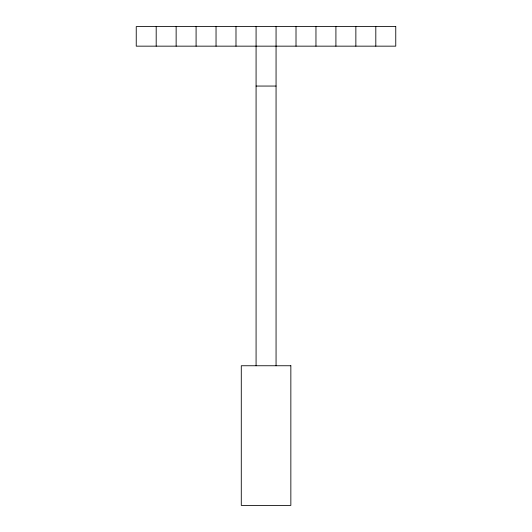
<?xml version="1.0" encoding="UTF-8"?>
<svg xmlns="http://www.w3.org/2000/svg" width="532" height="532" viewBox="0 0 532 532"><rect width="100%" height="100%" fill="white"/><g stroke="black" fill="none" stroke-linecap="round" stroke-linejoin="round"><path stroke-width="0.8" d="M256.078 86.058L276.061 86.058M375.811 26.6L375.811 46.158M355.861 26.6L355.861 46.158M335.911 26.6L335.911 46.158M315.961 26.6L315.961 46.158M296.011 26.6L296.011 46.158M276.061 26.6L276.061 365.75M256.078 26.6L256.078 365.75M235.989 26.6L235.989 46.158M216.039 26.6L216.039 46.158M196.089 26.6L196.089 46.158M176.139 26.6L176.139 46.158M156.189 26.6L156.189 46.158M395.761 26.6L136.239 26.6L136.239 46.158L395.761 46.158L395.761 26.6M290.851 365.75L241.282 365.75L241.282 505.4L290.851 505.4L290.851 365.75"/></g></svg>
